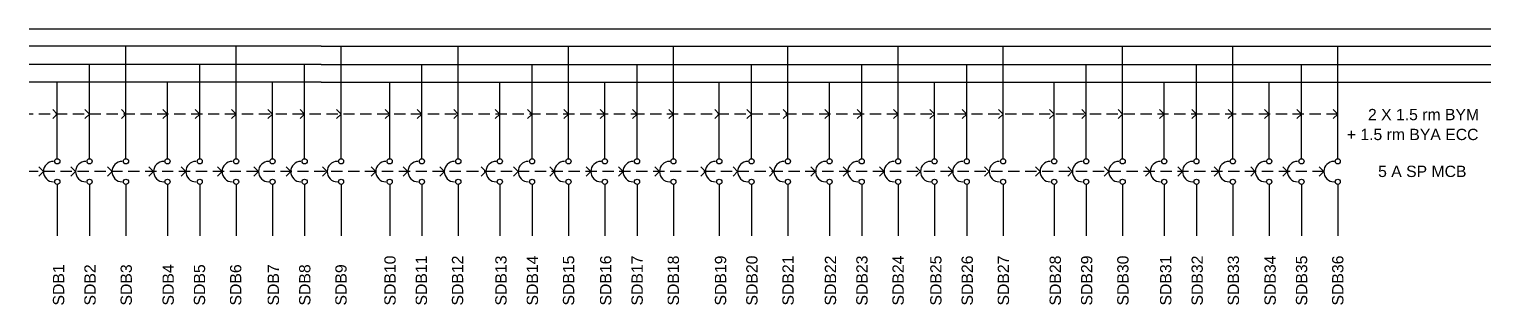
# Model space of a CAD drawing. Header units: inches. Extents: x 507 to 10591, y -111 to 2919.
# Drawn here: x 4530 to 5820, y 2341 to 2585 of the extents above; entities that cross this region are included whole.
import ezdxf

# ---------------------------------------------------------------- set-up
doc = ezdxf.new("R2010")
doc.units = ezdxf.units.IN
doc.header["$LTSCALE"] = 40
doc.header["$MEASUREMENT"] = 0
doc.linetypes.add('HIDDEN', pattern=[0.375, 0.25, -0.125])
doc.styles.get("Standard").update_dxf_attribs({"font": 'arial.ttf'})

msp = doc.modelspace()

# ---------------------------------------------------------------- linework, layer by layer
for p, q in [((7136.9, 2584.9), (4530, 2584.9)), ((4788.9, 2569.8), (4530, 2569.8)), ((4615.9, 2512.6), (4615.9, 2569.8)), ((4713.6, 2512.6), (4713.6, 2569.8)), ((4788.9, 2569.8), (6620.6, 2569.8)), ((4806.7, 2512.6), (4806.7, 2569.8)), ((4910.7, 2512.6), (4910.7, 2569.8)), ((5008.4, 2512.6), (5008.4, 2569.8)), ((5101.5, 2512.6), (5101.5, 2569.8)), ((5203.1, 2512.6), (5203.1, 2569.8)), ((5300.8, 2512.6), (5300.8, 2569.8)), ((5393.9, 2512.6), (5393.9, 2569.8)), ((5500, 2512.6), (5500, 2569.8)), ((5597.7, 2512.6), (5597.7, 2569.8)), ((5690.8, 2512.6), (5690.8, 2569.8)), ((4788.9, 2553.7), (4530, 2553.7)), ((4583.6, 2512.6), (4583.6, 2553.7)), ((4681.3, 2512.6), (4681.3, 2553.7)), ((4774.4, 2512.6), (4774.4, 2553.7)), ((4788.9, 2553.7), (6620.6, 2553.7)), ((4878.4, 2512.6), (4878.4, 2553.7)), ((4976.1, 2512.6), (4976.1, 2553.7)), ((5069.2, 2512.6), (5069.2, 2553.7)), ((5170.8, 2512.6), (5170.8, 2553.7)), ((5268.5, 2512.6), (5268.5, 2553.7)), ((5361.7, 2512.6), (5361.7, 2553.7)), ((5467.7, 2512.6), (5467.7, 2553.7)), ((5565.4, 2512.6), (5565.4, 2553.7)), ((5658.6, 2512.6), (5658.6, 2553.7)), ((4788.9, 2538), (4530, 2538)), ((4555, 2512.6), (4555, 2538)), ((4652.7, 2512.6), (4652.7, 2538)), ((4745.9, 2512.6), (4745.9, 2538)), ((4788.9, 2538), (6620.6, 2538)), ((4849.8, 2512.6), (4849.8, 2538)), ((4947.5, 2512.6), (4947.5, 2538)), ((5040.7, 2512.6), (5040.7, 2538)), ((5142.2, 2512.6), (5142.2, 2538)), ((5240, 2512.6), (5240, 2538)), ((5333.1, 2512.6), (5333.1, 2538)), ((5439.2, 2512.6), (5439.2, 2538)), ((5536.9, 2512.6), (5536.9, 2538)), ((5630, 2512.6), (5630, 2538)), ((4555, 2509.8), (4551, 2513.8)), ((4555, 2509.8), (4551, 2505.7)), ((4555, 2470.2), (4555, 2512.6)), ((4583.6, 2509.8), (4579.5, 2513.8)), ((4583.6, 2509.8), (4579.5, 2505.7)), ((4583.6, 2470.2), (4583.6, 2512.6)), ((4615.9, 2509.8), (4611.8, 2513.8)), ((4615.9, 2509.8), (4611.8, 2505.7)), ((4615.9, 2470.2), (4615.9, 2512.6)), ((4652.7, 2509.8), (4648.7, 2513.8)), ((4652.7, 2509.8), (4648.7, 2505.7)), ((4652.7, 2470.2), (4652.7, 2512.6)), ((4681.3, 2509.8), (4677.2, 2513.8)), ((4681.3, 2509.8), (4677.2, 2505.7)), ((4681.3, 2470.2), (4681.3, 2512.6)), ((4713.6, 2509.8), (4709.5, 2513.8)), ((4713.6, 2509.8), (4709.5, 2505.7)), ((4713.6, 2470.2), (4713.6, 2512.6)), ((4745.9, 2509.8), (4741.8, 2513.8)), ((4745.9, 2509.8), (4741.8, 2505.7)), ((4745.9, 2470.2), (4745.9, 2512.6)), ((4774.4, 2509.8), (4770.4, 2513.8)), ((4774.4, 2509.8), (4770.4, 2505.7)), ((4774.4, 2470.2), (4774.4, 2512.6)), ((4806.7, 2509.8), (4802.6, 2513.8)), ((4806.7, 2509.8), (4802.6, 2505.7)), ((4806.7, 2470.2), (4806.7, 2512.6)), ((4849.8, 2509.8), (4845.8, 2513.8)), ((4849.8, 2509.8), (4845.8, 2505.7)), ((4849.8, 2470.2), (4849.8, 2512.6)), ((4878.4, 2509.8), (4874.3, 2513.8)), ((4878.4, 2509.8), (4874.3, 2505.7)), ((4878.4, 2470.2), (4878.4, 2512.6)), ((4910.7, 2509.8), (4906.6, 2513.8)), ((4910.7, 2509.8), (4906.6, 2505.7)), ((4910.7, 2470.2), (4910.7, 2512.6)), ((4947.5, 2509.8), (4943.5, 2513.8)), ((4947.5, 2509.8), (4943.5, 2505.7)), ((4947.5, 2470.2), (4947.5, 2512.6)), ((4976.1, 2509.8), (4972, 2513.8)), ((4976.1, 2509.8), (4972, 2505.7)), ((4976.1, 2470.2), (4976.1, 2512.6)), ((5008.4, 2509.8), (5004.3, 2513.8)), ((5008.4, 2509.8), (5004.3, 2505.7)), ((5008.4, 2470.2), (5008.4, 2512.6)), ((5040.7, 2509.8), (5036.6, 2513.8)), ((5040.7, 2509.8), (5036.6, 2505.7)), ((5040.7, 2470.2), (5040.7, 2512.6)), ((5069.2, 2509.8), (5065.2, 2513.8)), ((5069.2, 2509.8), (5065.2, 2505.7)), ((5069.2, 2470.2), (5069.2, 2512.6)), ((5101.5, 2509.8), (5097.4, 2513.8)), ((5101.5, 2509.8), (5097.4, 2505.7)), ((5101.5, 2470.2), (5101.5, 2512.6)), ((5142.2, 2509.8), (5138.2, 2513.8)), ((5142.2, 2509.8), (5138.2, 2505.7)), ((5142.2, 2470.2), (5142.2, 2512.6)), ((5170.8, 2509.8), (5166.7, 2513.8)), ((5170.8, 2509.8), (5166.7, 2505.7)), ((5170.8, 2470.2), (5170.8, 2512.6)), ((5203.1, 2509.8), (5199, 2513.8)), ((5203.1, 2509.8), (5199, 2505.7)), ((5203.1, 2470.2), (5203.1, 2512.6)), ((5240, 2509.8), (5235.9, 2513.8)), ((5240, 2509.8), (5235.9, 2505.7)), ((5240, 2470.2), (5240, 2512.6)), ((5268.5, 2509.8), (5264.4, 2513.8)), ((5268.5, 2509.8), (5264.4, 2505.7)), ((5268.5, 2470.2), (5268.5, 2512.6)), ((5300.8, 2509.8), (5296.7, 2513.8)), ((5300.8, 2509.8), (5296.7, 2505.7)), ((5300.8, 2470.2), (5300.8, 2512.6)), ((5333.1, 2509.8), (5329, 2513.8)), ((5333.1, 2509.8), (5329, 2505.7)), ((5333.1, 2470.2), (5333.1, 2512.6)), ((5361.7, 2509.8), (5357.6, 2513.8)), ((5361.7, 2509.8), (5357.6, 2505.7)), ((5361.7, 2470.2), (5361.7, 2512.6)), ((5393.9, 2509.8), (5389.9, 2513.8)), ((5393.9, 2509.8), (5389.9, 2505.7)), ((5393.9, 2470.2), (5393.9, 2512.6)), ((5439.2, 2509.8), (5435.1, 2513.8)), ((5439.2, 2509.8), (5435.1, 2505.7)), ((5439.2, 2470.2), (5439.2, 2512.6)), ((5467.7, 2509.8), (5463.7, 2513.8)), ((5467.7, 2509.8), (5463.7, 2505.7)), ((5467.7, 2470.2), (5467.7, 2512.6)), ((5500, 2509.8), (5495.9, 2513.8)), ((5500, 2509.8), (5495.9, 2505.7)), ((5500, 2470.2), (5500, 2512.6)), ((5536.9, 2509.8), (5532.8, 2513.8)), ((5536.9, 2509.8), (5532.8, 2505.7)), ((5536.9, 2470.2), (5536.9, 2512.6)), ((5565.4, 2509.8), (5561.4, 2513.8)), ((5565.4, 2509.8), (5561.4, 2505.7)), ((5565.4, 2470.2), (5565.4, 2512.6)), ((5597.7, 2509.8), (5593.6, 2513.8)), ((5597.7, 2509.8), (5593.6, 2505.7)), ((5597.7, 2470.2), (5597.7, 2512.6)), ((5630, 2509.8), (5625.9, 2513.8)), ((5630, 2509.8), (5625.9, 2505.7)), ((5630, 2470.2), (5630, 2512.6)), ((5658.6, 2509.8), (5654.5, 2513.8)), ((5658.6, 2509.8), (5654.5, 2505.7)), ((5658.6, 2470.2), (5658.6, 2512.6)), ((5690.8, 2509.8), (5686.8, 2513.8)), ((5690.8, 2509.8), (5686.8, 2505.7)), ((5690.8, 2470.2), (5690.8, 2512.6)), ((4542.6, 2458.8), (4538.6, 2462.9)), ((4542.6, 2458.8), (4538.6, 2454.8)), ((4571.2, 2458.8), (4567.1, 2462.9)), ((4571.2, 2458.8), (4567.1, 2454.8)), ((4603.5, 2458.8), (4599.4, 2462.9)), ((4603.5, 2458.8), (4599.4, 2454.8)), ((4640.3, 2458.8), (4636.3, 2462.9)), ((4640.3, 2458.8), (4636.3, 2454.8)), ((4668.9, 2458.8), (4664.8, 2462.9)), ((4668.9, 2458.8), (4664.8, 2454.8)), ((4701.2, 2458.8), (4697.1, 2462.9)), ((4701.2, 2458.8), (4697.1, 2454.8)), ((4733.5, 2458.8), (4729.4, 2462.9)), ((4733.5, 2458.8), (4729.4, 2454.8)), ((4762.1, 2458.8), (4758, 2462.9)), ((4762.1, 2458.8), (4758, 2454.8)), ((4794.3, 2458.8), (4790.2, 2462.9)), ((4794.3, 2458.8), (4790.2, 2454.8)), ((4837.4, 2458.8), (4833.4, 2462.9)), ((4837.4, 2458.8), (4833.4, 2454.8)), ((4866, 2458.8), (4861.9, 2462.9)), ((4866, 2458.8), (4861.9, 2454.8)), ((4898.3, 2458.8), (4894.2, 2462.9)), ((4898.3, 2458.8), (4894.2, 2454.8)), ((4935.1, 2458.8), (4931.1, 2462.9)), ((4935.1, 2458.8), (4931.1, 2454.8)), ((4963.7, 2458.8), (4959.6, 2462.9)), ((4963.7, 2458.8), (4959.6, 2454.8)), ((4996, 2458.8), (4991.9, 2462.9)), ((4996, 2458.8), (4991.9, 2454.8)), ((5028.3, 2458.8), (5024.2, 2462.9)), ((5028.3, 2458.8), (5024.2, 2454.8)), ((5056.8, 2458.8), (5052.8, 2462.9)), ((5056.8, 2458.8), (5052.8, 2454.8)), ((5089.1, 2458.8), (5085, 2462.9)), ((5089.1, 2458.8), (5085, 2454.8)), ((5129.9, 2458.8), (5125.8, 2462.9)), ((5129.9, 2458.8), (5125.8, 2454.8)), ((5158.4, 2458.8), (5154.4, 2462.9)), ((5158.4, 2458.8), (5154.4, 2454.8)), ((5190.7, 2458.8), (5186.6, 2462.9)), ((5190.7, 2458.8), (5186.6, 2454.8)), ((5227.6, 2458.8), (5223.5, 2462.9)), ((5227.6, 2458.8), (5223.5, 2454.8)), ((5256.1, 2458.8), (5252.1, 2462.9)), ((5256.1, 2458.8), (5252.1, 2454.8)), ((5288.4, 2458.8), (5284.3, 2462.9)), ((5288.4, 2458.8), (5284.3, 2454.8)), ((5320.7, 2458.8), (5316.6, 2462.9)), ((5320.7, 2458.8), (5316.6, 2454.8)), ((5349.3, 2458.8), (5345.2, 2462.9)), ((5349.3, 2458.8), (5345.2, 2454.8)), ((5381.5, 2458.8), (5377.5, 2462.9)), ((5381.5, 2458.8), (5377.5, 2454.8)), ((5426.8, 2458.8), (5422.7, 2462.9)), ((5426.8, 2458.8), (5422.7, 2454.8)), ((5455.3, 2458.8), (5451.3, 2462.9)), ((5455.3, 2458.8), (5451.3, 2454.8)), ((5487.6, 2458.8), (5483.5, 2462.9)), ((5487.6, 2458.8), (5483.5, 2454.8)), ((5524.5, 2458.8), (5520.4, 2462.9)), ((5524.5, 2458.8), (5520.4, 2454.8)), ((5553.1, 2458.8), (5549, 2462.9)), ((5553.1, 2458.8), (5549, 2454.8)), ((5585.3, 2458.8), (5581.2, 2462.9)), ((5585.3, 2458.8), (5581.2, 2454.8)), ((5617.6, 2458.8), (5613.6, 2462.9)), ((5617.6, 2458.8), (5613.6, 2454.8)), ((5646.2, 2458.8), (5642.1, 2462.9)), ((5646.2, 2458.8), (5642.1, 2454.8)), ((5678.5, 2458.8), (5674.4, 2462.9)), ((5678.5, 2458.8), (5674.4, 2454.8)), ((4555, 2447.5), (4555, 2401.9)), ((4583.6, 2447.5), (4583.6, 2401.9)), ((4615.9, 2447.5), (4615.9, 2401.9)), ((4652.7, 2447.5), (4652.7, 2401.9)), ((4681.3, 2447.5), (4681.3, 2401.9)), ((4713.6, 2447.5), (4713.6, 2401.9)), ((4745.9, 2447.5), (4745.9, 2401.9)), ((4774.4, 2447.5), (4774.4, 2401.9)), ((4806.7, 2447.5), (4806.7, 2401.9)), ((4849.8, 2447.5), (4849.8, 2401.9)), ((4878.4, 2447.5), (4878.4, 2401.9)), ((4910.7, 2447.5), (4910.7, 2401.9)), ((4947.5, 2447.5), (4947.5, 2401.9)), ((4976.1, 2447.5), (4976.1, 2401.9)), ((5008.4, 2447.5), (5008.4, 2401.9)), ((5040.7, 2447.5), (5040.7, 2401.9)), ((5069.2, 2447.5), (5069.2, 2401.9)), ((5101.5, 2447.5), (5101.5, 2401.9)), ((5142.2, 2447.5), (5142.2, 2401.9)), ((5170.8, 2447.5), (5170.8, 2401.9)), ((5203.1, 2447.5), (5203.1, 2401.9)), ((5240, 2447.5), (5240, 2401.9)), ((5268.5, 2447.5), (5268.5, 2401.9)), ((5300.8, 2447.5), (5300.8, 2401.9)), ((5333.1, 2447.5), (5333.1, 2401.9)), ((5361.7, 2447.5), (5361.7, 2401.9)), ((5393.9, 2447.5), (5393.9, 2401.9)), ((5439.2, 2447.5), (5439.2, 2401.9)), ((5467.7, 2447.5), (5467.7, 2401.9)), ((5500, 2447.5), (5500, 2401.9)), ((5536.9, 2447.5), (5536.9, 2401.9)), ((5565.4, 2447.5), (5565.4, 2401.9)), ((5597.7, 2447.5), (5597.7, 2401.9)), ((5630, 2447.5), (5630, 2401.9)), ((5658.6, 2447.5), (5658.6, 2401.9)), ((5690.8, 2447.5), (5690.8, 2401.9))]:
    msp.add_line(p, q)
at = {"linetype": 'HIDDEN'}
for p, q in [((5073.7, 2509.8), (4530, 2509.8)), ((5690.8, 2509.8), (5073.7, 2509.8)), ((4927.9, 2458.8), (4530, 2458.8)), ((5678.5, 2458.8), (4927.9, 2458.8))]:
    msp.add_line(p, q, dxfattribs=at)
for centre in [(4555, 2467.9), (4583.6, 2467.9), (4615.9, 2467.9), (4652.7, 2467.9), (4681.3, 2467.9), (4713.6, 2467.9), (4745.9, 2467.9), (4774.4, 2467.9), (4806.7, 2467.9), (4849.8, 2467.9), (4878.4, 2467.9), (4910.7, 2467.9), (4947.5, 2467.9), (4976.1, 2467.9), (5008.4, 2467.9), (5040.7, 2467.9), (5069.2, 2467.9), (5101.5, 2467.9), (5142.2, 2467.9), (5170.8, 2467.9), (5203.1, 2467.9), (5240, 2467.9), (5268.5, 2467.9), (5300.8, 2467.9), (5333.1, 2467.9), (5361.7, 2467.9), (5393.9, 2467.9), (5439.2, 2467.9), (5467.7, 2467.9), (5500, 2467.9), (5536.9, 2467.9), (5565.4, 2467.9), (5597.7, 2467.9), (5630, 2467.9), (5658.6, 2467.9), (5690.8, 2467.9), (4555, 2449.8), (4583.6, 2449.8), (4615.9, 2449.8), (4652.7, 2449.8), (4681.3, 2449.8), (4713.6, 2449.8), (4745.9, 2449.8), (4774.4, 2449.8), (4806.7, 2449.8), (4849.8, 2449.8), (4878.4, 2449.8), (4910.7, 2449.8), (4947.5, 2449.8), (4976.1, 2449.8), (5008.4, 2449.8), (5040.7, 2449.8), (5069.2, 2449.8), (5101.5, 2449.8), (5142.2, 2449.8), (5170.8, 2449.8), (5203.1, 2449.8), (5240, 2449.8), (5268.5, 2449.8), (5300.8, 2449.8), (5333.1, 2449.8), (5361.7, 2449.8), (5393.9, 2449.8), (5439.2, 2449.8), (5467.7, 2449.8), (5500, 2449.8), (5536.9, 2449.8), (5565.4, 2449.8), (5597.7, 2449.8), (5630, 2449.8), (5658.6, 2449.8), (5690.8, 2449.8)]:
    msp.add_circle(centre, 2.28)
for centre in [(4551.7, 2458.8), (4580.2, 2458.8), (4612.5, 2458.8), (4649.4, 2458.8), (4678, 2458.8), (4710.2, 2458.8), (4742.5, 2458.8), (4771.1, 2458.8), (4803.4, 2458.8), (4846.5, 2458.8), (4875, 2458.8), (4907.3, 2458.8), (4944.2, 2458.8), (4972.8, 2458.8), (5005, 2458.8), (5037.3, 2458.8), (5065.9, 2458.8), (5098.2, 2458.8), (5138.9, 2458.8), (5167.5, 2458.8), (5199.7, 2458.8), (5236.6, 2458.8), (5265.2, 2458.8), (5297.4, 2458.8), (5329.7, 2458.8), (5358.3, 2458.8), (5390.6, 2458.8), (5435.8, 2458.8), (5464.4, 2458.8), (5496.7, 2458.8), (5533.5, 2458.8), (5562.1, 2458.8), (5594.4, 2458.8), (5626.7, 2458.8), (5655.2, 2458.8), (5687.5, 2458.8)]:
    msp.add_arc(centre, 9.04, 90, 270)

# ---------------------------------------------------------------- texts
for s, p in [('2 X 1.5 rm BYM', (5717.6, 2504.3)), ('+ 1.5 rm BYA ECC', (5698.8, 2486.7)), ('5 A SP MCB', (5726.6, 2454))]:
    msp.add_text(s, height=10).set_placement(p)
for s, p in [('SDB1', (4561.1, 2340.2)), ('SDB2', (4589, 2340.2)), ('SDB3', (4621.1, 2340.2)), ('SDB4', (4658.3, 2340.2)), ('SDB5', (4686.1, 2340.2)), ('SDB6', (4718.2, 2340.2)), ('SDB7', (4751.6, 2340.2)), ('SDB8', (4779.5, 2340.2)), ('SDB9', (4811.6, 2340.2)), ('SDB10', (4855.1, 2340.2)), ('SDB11', (4882.9, 2340.2)), ('SDB12', (4915, 2340.2)), ('SDB13', (4953.5, 2340.2)), ('SDB14', (4981.4, 2340.2)), ('SDB15', (5013.5, 2340.2)), ('SDB16', (5046.4, 2340.2)), ('SDB17', (5074.3, 2340.2)), ('SDB18', (5106.4, 2340.2)), ('SDB19', (5148.3, 2340.2)), ('SDB20', (5176.1, 2340.2)), ('SDB21', (5208.2, 2340.2)), ('SDB22', (5245.8, 2340.2)), ('SDB23', (5273.7, 2340.2)), ('SDB24', (5305.8, 2340.2)), ('SDB25', (5339.3, 2340.2)), ('SDB26', (5367.1, 2340.2)), ('SDB27', (5399.2, 2340.2)), ('SDB28', (5445.2, 2340.2)), ('SDB29', (5473.1, 2340.2)), ('SDB30', (5505.2, 2340.2)), ('SDB31', (5543.2, 2340.2)), ('SDB32', (5571.1, 2340.2)), ('SDB33', (5603.2, 2340.2)), ('SDB34', (5635.8, 2340.2)), ('SDB35', (5663.7, 2340.2)), ('SDB36', (5695.8, 2340.2))]:
    msp.add_text(s, height=10, rotation=90).set_placement(p)

doc.saveas('drawing.dxf')
